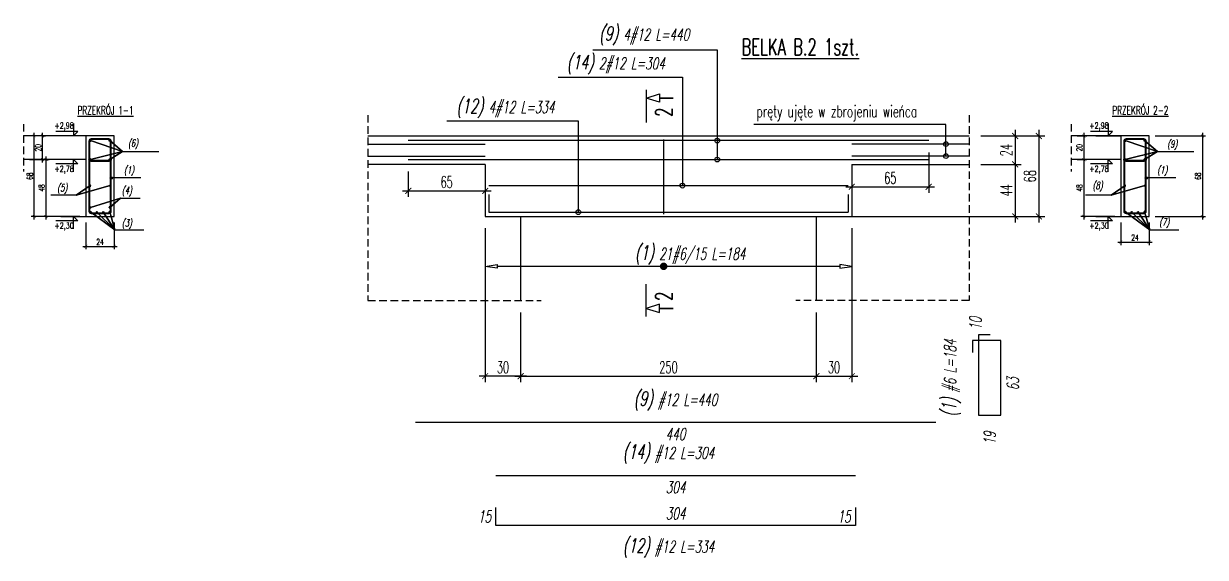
# Model space of a CAD drawing. Header units: millimetres. Extents: x 26458 to 31924, y -55341 to -53046.
# Drawn here: x 28119 to 29118, y -53916 to -53465 of the extents above; entities that cross this region are included whole.
import ezdxf
from ezdxf.enums import TextEntityAlignment as Align

# ---------------------------------------------------------------- set-up
doc = ezdxf.new("R2010")
doc.units = ezdxf.units.MM
doc.linetypes.add('DASHED2', pattern=[9.525, 6.35, -3.175])
doc.layers.get('Defpoints').update_dxf_attribs({"color": 251})
doc.layers.add('__NIEDRUK__', color=54, linetype='Continuous', plot=False)
for name, color, linetype in [('K-HATCHpręt', 105, 'Continuous'), ('K-LINIA', 254, 'Continuous'), ('K-ODNOSNIK', 8, 'Continuous'), ('K-POMOCNICZE', 9, 'DASHED2'), ('K-SCIANY', 2, 'Continuous'), ('K-TEXT 2.8mm', 101, 'Continuous'), ('K-TEXT 2mm', 254, 'Continuous'), ('K-WYMIARY', 1, 'Continuous'), ('K-ZBROJ_06', 101, 'Continuous'), ('K-ZBROJ_12', 161, 'Continuous'), ('N-35-PLYTY', 101, 'Continuous'), ('ZBROJA_NIEZLICZAC', 255, 'Continuous'), ('ZBROJA_PRET', 161, 'Continuous'), ('ZBROJA_RZUTPR', 141, 'Continuous'), ('ZBROJA_RZUTPR1', 255, 'Continuous'), ('ZBROJA_ZASIEG', 253, 'Continuous'), ('ZBROJA_ZLICZAC', 125, 'Continuous')]:
    doc.layers.add(name, color=color, linetype=linetype)
doc.styles.add('STYL_ZBROJA', font='romanszb.shx', dxfattribs={"width": 0.65, "oblique": 12})
doc.styles.add('text 2.8mm', font='romans.shx', dxfattribs={"width": 0.65})
doc.styles.add('text 2mm', font='romans.shx', dxfattribs={"width": 0.65})
doc.styles.add('WYM1', font='romanszb.shx', dxfattribs={"width": 0.6})
doc.dimstyles.new('CM100', dxfattribs={"dimscale": 5, "dimtxt": 2, "dimasz": 1, "dimexe": 1, "dimexo": 2, "dimgap": 0.5, "dimtad": 1, "dimrnd": 0.5, "dimdsep": 46, "dimtxsty": 'WYM1', "dimblk": 'OBLIQUE', "dimcen": 0, "dimdle": 1, "dimclrd": 253, "dimclre": 251, "dimclrt": 30, "dimadec": 0, "dimazin": 0, "dimtfac": 1, "dimtix": 1, "dimtmove": 0, "dimatfit": 0, "dimfxl": 1, "dimtfillclr": 256, "dimtolj": 1, "dimarcsym": 0})

# ---------------------------------------------------------------- blocks, each defined once
blk = doc.blocks.new('A$C392df230')
h = blk.add_hatch()
h.set_pattern_fill('ANGLE', color=256, scale=0.025)
h.set_pattern_definition([(360, (-2880.4701, 5517.13781), (-5e-64, 0.174625), [0.127, -0.047625]), (90, (-2880.4701, 5517.13781), (-0.174625, 1e-17), [0.127, -0.047625])])
h.paths.add_polyline_path([(0.5, 0, 1), (-0.5, 0, 1)])
blk.add_circle((0, 0), 0.5)
blk = doc.blocks.new('_ArchTick')
at = {"color": 0, "linetype": 'ByBlock', "const_width": 0.15}
blk.add_lwpolyline([(-0.5, -0.5), (0.5, 0.5)], dxfattribs=at)
blk = doc.blocks.new('*D85')
at = {"layer": 'Defpoints', "color": 0, "transparency": 16777216}
for p in [(28538.85, -53698.78), (28788.85, -53698.78), (28788.85, -53762.62)]:
    blk.add_point(p, dxfattribs=at)
at = {"layer": 'K-WYMIARY', "color": 251, "lineweight": -2, "transparency": 16777216}
for p, q in [((28538.85, -53708.78), (28538.85, -53767.62)), ((28788.85, -53708.78), (28788.85, -53767.62))]:
    blk.add_line(p, q, dxfattribs=at)
at = {"layer": 'K-WYMIARY', "color": 253, "lineweight": -2, "transparency": 16777216}
blk.add_line((28533.85, -53762.62), (28793.85, -53762.62), dxfattribs=at)
at = {"layer": 'K-WYMIARY', "color": 253, "lineweight": -2, "transparency": 16777216, "xscale": 5, "yscale": 5, "zscale": 5, "rotation": 180}
blk.add_blockref('_ArchTick', (28538.85, -53762.62), dxfattribs=at)
at = {"layer": 'K-WYMIARY', "color": 253, "lineweight": -2, "transparency": 16777216, "xscale": 5, "yscale": 5, "zscale": 5}
blk.add_blockref('_ArchTick', (28788.85, -53762.62), dxfattribs=at)
at = {"layer": 'K-WYMIARY', "color": 30, "transparency": 16777216, "insert": (28663.85, -53755.12), "char_height": 10, "attachment_point": 5, "style": 'WYM1'}
blk.add_mtext('\\A1;250', dxfattribs=at)
blk = doc.blocks.new('*D86')
at = {"layer": 'Defpoints', "color": 0, "transparency": 16777216}
for p in [(28917.95, -53559.71), (28917.95, -53583.71), (28956.99, -53583.71)]:
    blk.add_point(p, dxfattribs=at)
at = {"layer": 'K-WYMIARY', "color": 253, "lineweight": -2, "transparency": 16777216}
blk.add_line((28956.99, -53554.71), (28956.99, -53588.71), dxfattribs=at)
at = {"layer": 'K-WYMIARY', "color": 251, "lineweight": -2, "transparency": 16777216}
for p, q in [((28927.95, -53559.71), (28961.99, -53559.71)), ((28927.95, -53583.71), (28961.99, -53583.71))]:
    blk.add_line(p, q, dxfattribs=at)
at = {"layer": 'K-WYMIARY', "color": 253, "lineweight": -2, "transparency": 16777216, "xscale": 5, "yscale": 5, "zscale": 5}
for p, rotation in [((28956.99, -53559.71), 90), ((28956.99, -53583.71), 270)]:
    blk.add_blockref('_ArchTick', p, dxfattribs=dict(at, rotation=rotation))
at = {"layer": 'K-WYMIARY', "color": 30, "transparency": 16777216, "insert": (28949.49, -53571.71), "char_height": 10, "attachment_point": 5, "rotation": 90, "style": 'WYM1'}
blk.add_mtext('\\A1;24', dxfattribs=at)
blk = doc.blocks.new('*D87')
at = {"layer": 'Defpoints', "color": 0, "transparency": 16777216}
for p in [(28917.95, -53583.71), (28788.85, -53627.71), (28956.99, -53627.71)]:
    blk.add_point(p, dxfattribs=at)
at = {"layer": 'K-WYMIARY', "color": 251, "lineweight": -2, "transparency": 16777216}
for p, q in [((28927.95, -53583.71), (28961.99, -53583.71)), ((28798.85, -53627.71), (28961.99, -53627.71))]:
    blk.add_line(p, q, dxfattribs=at)
at = {"layer": 'K-WYMIARY', "color": 253, "lineweight": -2, "transparency": 16777216}
blk.add_line((28956.99, -53578.71), (28956.99, -53632.71), dxfattribs=at)
at = {"layer": 'K-WYMIARY', "color": 253, "lineweight": -2, "transparency": 16777216, "xscale": 5, "yscale": 5, "zscale": 5}
for p, rotation in [((28956.99, -53583.71), 90), ((28956.99, -53627.71), 270)]:
    blk.add_blockref('_ArchTick', p, dxfattribs=dict(at, rotation=rotation))
at = {"layer": 'K-WYMIARY', "color": 30, "transparency": 16777216, "insert": (28949.49, -53605.71), "char_height": 10, "attachment_point": 5, "rotation": 90, "style": 'WYM1'}
blk.add_mtext('\\A1;44', dxfattribs=at)
blk = doc.blocks.new('*D88')
at = {"layer": 'Defpoints', "color": 0, "transparency": 16777216}
for p in [(28917.95, -53559.71), (28788.85, -53627.71), (28976.99, -53627.71)]:
    blk.add_point(p, dxfattribs=at)
at = {"layer": 'K-WYMIARY', "color": 253, "lineweight": -2, "transparency": 16777216}
blk.add_line((28976.99, -53554.71), (28976.99, -53632.71), dxfattribs=at)
at = {"layer": 'K-WYMIARY', "color": 251, "lineweight": -2, "transparency": 16777216}
for p, q in [((28927.95, -53559.71), (28981.99, -53559.71)), ((28798.85, -53627.71), (28981.99, -53627.71))]:
    blk.add_line(p, q, dxfattribs=at)
at = {"layer": 'K-WYMIARY', "color": 253, "lineweight": -2, "transparency": 16777216, "xscale": 5, "yscale": 5, "zscale": 5}
for p, rotation in [((28976.99, -53559.71), 90), ((28976.99, -53627.71), 270)]:
    blk.add_blockref('_ArchTick', p, dxfattribs=dict(at, rotation=rotation))
at = {"layer": 'K-WYMIARY', "color": 30, "transparency": 16777216, "insert": (28969.49, -53593.71), "char_height": 10, "attachment_point": 5, "rotation": 90, "style": 'WYM1'}
blk.add_mtext('\\A1;68', dxfattribs=at)
blk = doc.blocks.new('*D89')
at = {"layer": 'Defpoints', "color": 0, "transparency": 16777216}
for p in [(28883.85, -53563.65), (28818.85, -53583.71), (28883.85, -53602.68)]:
    blk.add_point(p, dxfattribs=at)
at = {"layer": 'K-WYMIARY', "color": 251, "lineweight": -2, "transparency": 16777216}
for p, q in [((28883.85, -53573.65), (28883.85, -53607.68)), ((28818.85, -53593.71), (28818.85, -53607.68))]:
    blk.add_line(p, q, dxfattribs=at)
at = {"layer": 'K-WYMIARY', "color": 253, "lineweight": -2, "transparency": 16777216}
blk.add_line((28813.85, -53602.68), (28888.85, -53602.68), dxfattribs=at)
at = {"layer": 'K-WYMIARY', "color": 253, "lineweight": -2, "transparency": 16777216, "xscale": 5, "yscale": 5, "zscale": 5, "rotation": 180}
blk.add_blockref('_ArchTick', (28818.85, -53602.68), dxfattribs=at)
at = {"layer": 'K-WYMIARY', "color": 253, "lineweight": -2, "transparency": 16777216, "xscale": 5, "yscale": 5, "zscale": 5}
blk.add_blockref('_ArchTick', (28883.85, -53602.68), dxfattribs=at)
at = {"layer": 'K-WYMIARY', "color": 30, "transparency": 16777216, "insert": (28851.35, -53595.18), "char_height": 10, "attachment_point": 5, "style": 'WYM1'}
blk.add_mtext('\\A1;65', dxfattribs=at)
blk = doc.blocks.new('*D90')
at = {"layer": 'Defpoints', "color": 0, "transparency": 16777216}
for p in [(28443.85, -53579.65), (28508.85, -53583.71), (28508.85, -53606.12)]:
    blk.add_point(p, dxfattribs=at)
at = {"layer": 'K-WYMIARY', "color": 251, "lineweight": -2, "transparency": 16777216}
for p, q in [((28443.85, -53589.65), (28443.85, -53611.12)), ((28508.85, -53593.71), (28508.85, -53611.12))]:
    blk.add_line(p, q, dxfattribs=at)
at = {"layer": 'K-WYMIARY', "color": 253, "lineweight": -2, "transparency": 16777216}
blk.add_line((28438.85, -53606.12), (28513.85, -53606.12), dxfattribs=at)
at = {"layer": 'K-WYMIARY', "color": 253, "lineweight": -2, "transparency": 16777216, "xscale": 5, "yscale": 5, "zscale": 5, "rotation": 180}
blk.add_blockref('_ArchTick', (28443.85, -53606.12), dxfattribs=at)
at = {"layer": 'K-WYMIARY', "color": 253, "lineweight": -2, "transparency": 16777216, "xscale": 5, "yscale": 5, "zscale": 5}
blk.add_blockref('_ArchTick', (28508.85, -53606.12), dxfattribs=at)
at = {"layer": 'K-WYMIARY', "color": 30, "transparency": 16777216, "insert": (28476.35, -53598.62), "char_height": 10, "attachment_point": 5, "style": 'WYM1'}
blk.add_mtext('\\A1;65', dxfattribs=at)
blk = doc.blocks.new('*D91')
at = {"layer": 'Defpoints', "color": 0, "transparency": 16777216}
for p in [(28508.85, -53627.71), (28538.85, -53698.78), (28508.85, -53762.62)]:
    blk.add_point(p, dxfattribs=at)
at = {"layer": 'K-WYMIARY', "color": 251, "lineweight": -2, "transparency": 16777216}
for p, q in [((28508.85, -53637.71), (28508.85, -53767.62)), ((28538.85, -53708.78), (28538.85, -53767.62))]:
    blk.add_line(p, q, dxfattribs=at)
at = {"layer": 'K-WYMIARY', "color": 253, "lineweight": -2, "transparency": 16777216}
blk.add_line((28543.85, -53762.62), (28503.85, -53762.62), dxfattribs=at)
at = {"layer": 'K-WYMIARY', "color": 253, "lineweight": -2, "transparency": 16777216, "xscale": 5, "yscale": 5, "zscale": 5, "rotation": 180}
blk.add_blockref('_ArchTick', (28508.85, -53762.62), dxfattribs=at)
at = {"layer": 'K-WYMIARY', "color": 253, "lineweight": -2, "transparency": 16777216, "xscale": 5, "yscale": 5, "zscale": 5}
blk.add_blockref('_ArchTick', (28538.85, -53762.62), dxfattribs=at)
at = {"layer": 'K-WYMIARY', "color": 30, "transparency": 16777216, "insert": (28523.85, -53755.12), "char_height": 10, "attachment_point": 5, "style": 'WYM1'}
blk.add_mtext('\\A1;30', dxfattribs=at)
blk = doc.blocks.new('*D92')
at = {"layer": 'Defpoints', "color": 0, "transparency": 16777216}
for p in [(28818.85, -53627.71), (28788.85, -53698.78), (28818.85, -53762.62)]:
    blk.add_point(p, dxfattribs=at)
at = {"layer": 'K-WYMIARY', "color": 251, "lineweight": -2, "transparency": 16777216}
for p, q in [((28818.85, -53637.71), (28818.85, -53767.62)), ((28788.85, -53708.78), (28788.85, -53767.62))]:
    blk.add_line(p, q, dxfattribs=at)
at = {"layer": 'K-WYMIARY', "color": 253, "lineweight": -2, "transparency": 16777216}
blk.add_line((28783.85, -53762.62), (28823.85, -53762.62), dxfattribs=at)
at = {"layer": 'K-WYMIARY', "color": 253, "lineweight": -2, "transparency": 16777216, "xscale": 5, "yscale": 5, "zscale": 5, "rotation": 180}
blk.add_blockref('_ArchTick', (28788.85, -53762.62), dxfattribs=at)
at = {"layer": 'K-WYMIARY', "color": 253, "lineweight": -2, "transparency": 16777216, "xscale": 5, "yscale": 5, "zscale": 5}
blk.add_blockref('_ArchTick', (28818.85, -53762.62), dxfattribs=at)
at = {"layer": 'K-WYMIARY', "color": 30, "transparency": 16777216, "insert": (28803.85, -53755.12), "char_height": 10, "attachment_point": 5, "style": 'WYM1'}
blk.add_mtext('\\A1;30', dxfattribs=at)
blk = doc.blocks.new('*D99')
at = {"layer": 'Defpoints', "color": 0, "transparency": 16777216}
for p in [(29046.27, -53627.71), (29070.27, -53627.71), (29070.27, -53649.36)]:
    blk.add_point(p, dxfattribs=at)
at = {"layer": 'K-WYMIARY', "color": 251, "lineweight": -2, "transparency": 16777216}
for p, q in [((29046.27, -53632.71), (29046.27, -53651.86)), ((29070.27, -53632.71), (29070.27, -53651.86))]:
    blk.add_line(p, q, dxfattribs=at)
at = {"layer": 'K-WYMIARY', "color": 253, "lineweight": -2, "transparency": 16777216}
blk.add_line((29043.77, -53649.36), (29072.77, -53649.36), dxfattribs=at)
at = {"layer": 'K-WYMIARY', "color": 253, "lineweight": -2, "transparency": 16777216, "xscale": 2.5, "yscale": 2.5, "zscale": 2.5, "rotation": 180}
blk.add_blockref('_ArchTick', (29046.27, -53649.36), dxfattribs=at)
at = {"layer": 'K-WYMIARY', "color": 253, "lineweight": -2, "transparency": 16777216, "xscale": 2.5, "yscale": 2.5, "zscale": 2.5}
blk.add_blockref('_ArchTick', (29070.27, -53649.36), dxfattribs=at)
at = {"layer": 'K-WYMIARY', "color": 30, "transparency": 16777216, "insert": (29058.27, -53645.61), "char_height": 5, "attachment_point": 5, "style": 'WYM1'}
blk.add_mtext('\\A1;24', dxfattribs=at)
blk = doc.blocks.new('*D100')
at = {"layer": 'Defpoints', "color": 0, "transparency": 16777216}
for p in [(29004.39, -53559.71), (29004.39, -53579.71), (29015.01, -53579.71)]:
    blk.add_point(p, dxfattribs=at)
at = {"layer": 'K-WYMIARY', "color": 251, "lineweight": -2, "transparency": 16777216}
for p, q in [((29009.39, -53559.71), (29017.51, -53559.71)), ((29009.39, -53579.71), (29017.51, -53579.71))]:
    blk.add_line(p, q, dxfattribs=at)
at = {"layer": 'K-WYMIARY', "color": 253, "lineweight": -2, "transparency": 16777216}
blk.add_line((29015.01, -53557.21), (29015.01, -53582.21), dxfattribs=at)
at = {"layer": 'K-WYMIARY', "color": 253, "lineweight": -2, "transparency": 16777216, "xscale": 2.5, "yscale": 2.5, "zscale": 2.5}
for p, rotation in [((29015.01, -53559.71), 90), ((29015.01, -53579.71), 270)]:
    blk.add_blockref('_ArchTick', p, dxfattribs=dict(at, rotation=rotation))
at = {"layer": 'K-WYMIARY', "color": 30, "transparency": 16777216, "insert": (29011.26, -53569.71), "char_height": 5, "attachment_point": 5, "rotation": 90, "style": 'WYM1'}
blk.add_mtext('\\A1;20', dxfattribs=at)
blk = doc.blocks.new('*D101')
at = {"layer": 'Defpoints', "color": 0, "transparency": 16777216}
for p in [(29004.39, -53579.71), (29015.01, -53627.71), (29046.27, -53627.71)]:
    blk.add_point(p, dxfattribs=at)
at = {"layer": 'K-WYMIARY', "color": 251, "lineweight": -2, "transparency": 16777216}
for p, q in [((29009.39, -53579.71), (29017.51, -53579.71)), ((29041.27, -53627.71), (29012.51, -53627.71))]:
    blk.add_line(p, q, dxfattribs=at)
at = {"layer": 'K-WYMIARY', "color": 253, "lineweight": -2, "transparency": 16777216}
blk.add_line((29015.01, -53577.21), (29015.01, -53630.21), dxfattribs=at)
at = {"layer": 'K-WYMIARY', "color": 253, "lineweight": -2, "transparency": 16777216, "xscale": 2.5, "yscale": 2.5, "zscale": 2.5}
for p, rotation in [((29015.01, -53579.71), 90), ((29015.01, -53627.71), 270)]:
    blk.add_blockref('_ArchTick', p, dxfattribs=dict(at, rotation=rotation))
at = {"layer": 'K-WYMIARY', "color": 30, "transparency": 16777216, "insert": (29011.26, -53603.71), "char_height": 5, "attachment_point": 5, "rotation": 90, "style": 'WYM1'}
blk.add_mtext('\\A1;48', dxfattribs=at)
blk = doc.blocks.new('*D102')
at = {"layer": 'Defpoints', "color": 0, "transparency": 16777216}
for p in [(29070.27, -53559.71), (29070.27, -53627.71), (29115.29, -53627.71)]:
    blk.add_point(p, dxfattribs=at)
at = {"layer": 'K-WYMIARY', "color": 251, "lineweight": -2, "transparency": 16777216}
for p, q in [((29075.27, -53559.71), (29117.79, -53559.71)), ((29075.27, -53627.71), (29117.79, -53627.71))]:
    blk.add_line(p, q, dxfattribs=at)
at = {"layer": 'K-WYMIARY', "color": 253, "lineweight": -2, "transparency": 16777216}
blk.add_line((29115.29, -53557.21), (29115.29, -53630.21), dxfattribs=at)
at = {"layer": 'K-WYMIARY', "color": 253, "lineweight": -2, "transparency": 16777216, "xscale": 2.5, "yscale": 2.5, "zscale": 2.5}
for p, rotation in [((29115.29, -53559.71), 90), ((29115.29, -53627.71), 270)]:
    blk.add_blockref('_ArchTick', p, dxfattribs=dict(at, rotation=rotation))
at = {"layer": 'K-WYMIARY', "color": 30, "transparency": 16777216, "insert": (29111.54, -53593.71), "char_height": 5, "attachment_point": 5, "rotation": 90, "style": 'WYM1'}
blk.add_mtext('\\A1;68', dxfattribs=at)
blk = doc.blocks.new('*D103')
at = {"layer": 'Defpoints', "color": 0, "transparency": 16777216}
for p in [(28171.24, -53627.71), (28195.24, -53627.71), (28195.24, -53652.97)]:
    blk.add_point(p, dxfattribs=at)
at = {"layer": 'K-WYMIARY', "color": 251, "lineweight": -2, "transparency": 16777216}
for p, q in [((28171.24, -53632.71), (28171.24, -53655.47)), ((28195.24, -53632.71), (28195.24, -53655.47))]:
    blk.add_line(p, q, dxfattribs=at)
at = {"layer": 'K-WYMIARY', "color": 253, "lineweight": -2, "transparency": 16777216}
blk.add_line((28168.74, -53652.97), (28197.74, -53652.97), dxfattribs=at)
at = {"layer": 'K-WYMIARY', "color": 253, "lineweight": -2, "transparency": 16777216, "xscale": 2.5, "yscale": 2.5, "zscale": 2.5, "rotation": 180}
blk.add_blockref('_ArchTick', (28171.24, -53652.97), dxfattribs=at)
at = {"layer": 'K-WYMIARY', "color": 253, "lineweight": -2, "transparency": 16777216, "xscale": 2.5, "yscale": 2.5, "zscale": 2.5}
blk.add_blockref('_ArchTick', (28195.24, -53652.97), dxfattribs=at)
at = {"layer": 'K-WYMIARY', "color": 30, "transparency": 16777216, "insert": (28183.24, -53649.22), "char_height": 5, "attachment_point": 5, "style": 'WYM1'}
blk.add_mtext('\\A1;24', dxfattribs=at)
blk = doc.blocks.new('*D104')
at = {"layer": 'Defpoints', "color": 0, "transparency": 16777216}
for p in [(28118.61, -53579.71), (28137.58, -53579.71), (28171.24, -53627.71)]:
    blk.add_point(p, dxfattribs=at)
at = {"layer": 'K-WYMIARY', "color": 251, "lineweight": -2, "transparency": 16777216}
for p, q in [((28123.61, -53579.71), (28140.08, -53579.71)), ((28166.24, -53627.71), (28135.08, -53627.71))]:
    blk.add_line(p, q, dxfattribs=at)
at = {"layer": 'K-WYMIARY', "color": 253, "lineweight": -2, "transparency": 16777216}
blk.add_line((28137.58, -53630.21), (28137.58, -53577.21), dxfattribs=at)
at = {"layer": 'K-WYMIARY', "color": 253, "lineweight": -2, "transparency": 16777216, "xscale": 2.5, "yscale": 2.5, "zscale": 2.5}
for p, rotation in [((28137.58, -53579.71), 90), ((28137.58, -53627.71), 270)]:
    blk.add_blockref('_ArchTick', p, dxfattribs=dict(at, rotation=rotation))
at = {"layer": 'K-WYMIARY', "color": 30, "transparency": 16777216, "insert": (28133.83, -53603.71), "char_height": 5, "attachment_point": 5, "rotation": 90, "style": 'WYM1'}
blk.add_mtext('\\A1;48', dxfattribs=at)
blk = doc.blocks.new('*D105')
at = {"layer": 'Defpoints', "color": 0, "transparency": 16777216}
for p in [(28128.94, -53559.71), (28134.57, -53559.71), (28118.61, -53579.71)]:
    blk.add_point(p, dxfattribs=at)
at = {"layer": 'K-WYMIARY', "color": 251, "lineweight": -2, "transparency": 16777216}
for p, q in [((28133.94, -53559.71), (28137.07, -53559.71)), ((28123.61, -53579.71), (28137.07, -53579.71))]:
    blk.add_line(p, q, dxfattribs=at)
at = {"layer": 'K-WYMIARY', "color": 253, "lineweight": -2, "transparency": 16777216}
blk.add_line((28134.57, -53582.21), (28134.57, -53557.21), dxfattribs=at)
at = {"layer": 'K-WYMIARY', "color": 253, "lineweight": -2, "transparency": 16777216, "xscale": 2.5, "yscale": 2.5, "zscale": 2.5}
for p, rotation in [((28134.57, -53559.71), 90), ((28134.57, -53579.71), 270)]:
    blk.add_blockref('_ArchTick', p, dxfattribs=dict(at, rotation=rotation))
at = {"layer": 'K-WYMIARY', "color": 30, "transparency": 16777216, "insert": (28130.82, -53569.71), "char_height": 5, "attachment_point": 5, "rotation": 90, "style": 'WYM1'}
blk.add_mtext('\\A1;20', dxfattribs=at)
blk = doc.blocks.new('*D106')
at = {"layer": 'Defpoints', "color": 0, "transparency": 16777216}
for p in [(28127.58, -53559.71), (28171.24, -53559.71), (28171.24, -53627.71)]:
    blk.add_point(p, dxfattribs=at)
at = {"layer": 'K-WYMIARY', "color": 251, "lineweight": -2, "transparency": 16777216}
for p, q in [((28166.24, -53559.71), (28125.08, -53559.71)), ((28166.24, -53627.71), (28125.08, -53627.71))]:
    blk.add_line(p, q, dxfattribs=at)
at = {"layer": 'K-WYMIARY', "color": 253, "lineweight": -2, "transparency": 16777216}
blk.add_line((28127.58, -53630.21), (28127.58, -53557.21), dxfattribs=at)
at = {"layer": 'K-WYMIARY', "color": 253, "lineweight": -2, "transparency": 16777216, "xscale": 2.5, "yscale": 2.5, "zscale": 2.5}
for p, rotation in [((28127.58, -53559.71), 90), ((28127.58, -53627.71), 270)]:
    blk.add_blockref('_ArchTick', p, dxfattribs=dict(at, rotation=rotation))
at = {"layer": 'K-WYMIARY', "color": 30, "transparency": 16777216, "insert": (28123.83, -53593.71), "char_height": 5, "attachment_point": 5, "rotation": 90, "style": 'WYM1'}
blk.add_mtext('\\A1;68', dxfattribs=at)

msp = doc.modelspace()

# ---------------------------------------------------------------- linework, layer by layer
at = {"layer": '__NIEDRUK__'}
for points in [[(28175.743, -53624.607), (28190.743, -53624.607, 0.4142136), (28192.143, -53623.207), (28192.143, -53564.207, 0.4142136), (28190.743, -53562.807), (28175.743, -53562.807, 0.4142136), (28174.343, -53564.207), (28174.343, -53623.207, 0.4142136)], [(29050.765, -53624.607), (29065.765, -53624.607, 0.4142136), (29067.165, -53623.207), (29067.165, -53564.207, 0.4142136), (29065.765, -53562.807), (29050.765, -53562.807, 0.4142136), (29049.365, -53564.207), (29049.365, -53623.207, 0.4142136)]]:
    msp.add_lwpolyline(points, format="xyb", close=True, dxfattribs=at)
for points in [[(28192.743, -53579.207, -0.4142136), (28190.743, -53581.207), (28175.743, -53581.207, -0.4142136), (28173.743, -53579.207)], [(28192.143, -53579.207, -0.4142136), (28190.743, -53580.607), (28175.743, -53580.607, -0.4142136), (28174.343, -53579.207)], [(29067.765, -53579.207, -0.4142136), (29065.765, -53581.207), (29050.765, -53581.207, -0.4142136), (29048.765, -53579.207)], [(29067.165, -53579.207, -0.4142136), (29065.765, -53580.607), (29050.765, -53580.607, -0.4142136), (29049.365, -53579.207)]]:
    msp.add_lwpolyline(points, format="xyb", dxfattribs=at)
at = {"layer": 'K-HATCHpręt'}
for points in [[(28409.757, -53566.647), (28508.853, -53566.647)], [(28917.95, -53566.647), (28818.853, -53566.647)], [(28409.757, -53576.767), (28508.853, -53576.767)], [(28917.95, -53576.767), (28818.853, -53576.767)]]:
    msp.add_lwpolyline(points, dxfattribs=at)
at = {"layer": 'K-LINIA'}
for points in [[(28171.243, -53559.707), (28118.606, -53559.707)], [(29046.265, -53559.707), (29004.385, -53559.707)], [(28171.243, -53579.707), (28118.606, -53579.707)], [(29046.265, -53579.707), (29004.385, -53579.707)]]:
    msp.add_lwpolyline(points, dxfattribs=at)
at = {"layer": 'K-ODNOSNIK'}
for points in [[(28599.929, -53487.146), (28705.024, -53487.146), (28705.024, -53579.65)], [(28570.54, -53510.047), (28675.635, -53510.047), (28675.635, -53601.708)], [(28476.51, -53546.923), (28587.605, -53546.923), (28587.605, -53624.107)], [(28898.47, -53576.767), (28898.47, -53550.121), (28736.08, -53550.121)], [(28202.305, -53572.87), (28191.414, -53579.65), (28202.305, -53572.87), (28175.071, -53579.65), (28202.305, -53572.87), (28191.414, -53563.647), (28202.305, -53572.87), (28175.071, -53563.647), (28202.305, -53572.87), (28233.01, -53572.87)], [(29077.328, -53572.87), (29066.436, -53579.65), (29077.328, -53572.87), (29050.094, -53579.65), (29077.328, -53572.87), (29066.436, -53563.647), (29077.328, -53572.87), (29050.094, -53563.647), (29077.328, -53572.87), (29108.033, -53572.87)], [(28217.727, -53595.208), (28192.743, -53595.208)], [(29092.75, -53595.208), (29067.765, -53595.208)], [(28163.1, -53609.729), (28174.843, -53601.708), (28163.1, -53609.729), (28191.643, -53601.708), (28163.1, -53609.729), (28141.47, -53609.729)], [(29038.123, -53609.729), (29049.865, -53601.708), (29038.123, -53609.729), (29066.665, -53601.708), (29038.123, -53609.729), (29016.493, -53609.729)], [(28200.56, -53612.227), (28191.414, -53620.025), (28200.56, -53612.227), (28175.071, -53620.025), (28200.56, -53612.227), (28217.259, -53612.227)], [(28195.796, -53638.885), (28185.966, -53624.107), (28195.796, -53638.885), (28180.519, -53624.107), (28195.796, -53638.885), (28191.414, -53623.767), (28195.796, -53638.885), (28175.071, -53623.767), (28195.796, -53638.885), (28220.263, -53638.885)], [(29070.819, -53638.885), (29060.989, -53624.107), (29070.819, -53638.885), (29055.542, -53624.107), (29070.819, -53638.885), (29066.436, -53623.767), (29070.819, -53638.885), (29050.094, -53623.767), (29070.819, -53638.885), (29095.286, -53638.885)]]:
    msp.add_lwpolyline(points, dxfattribs=at)
for centre, radius in [((28705.024, -53563.647), 2), ((28898.47, -53566.647), 2), ((28898.47, -53576.767), 2), ((28705.024, -53579.65), 2), ((28192.743, -53595.208), 1), ((29067.765, -53595.208), 1), ((28675.635, -53601.708), 2), ((28587.605, -53624.107), 2)]:
    msp.add_circle(centre, radius, dxfattribs=at)
at = {"layer": 'K-POMOCNICZE'}
for points in [[(28409.757, -53542.071), (28409.757, -53698.785), (28556.287, -53698.785)], [(28917.95, -53542.071), (28917.95, -53698.785), (28771.42, -53698.785)], [(28118.606, -53549.707), (28118.606, -53589.707)], [(29004.385, -53549.707), (29004.385, -53589.707)]]:
    msp.add_lwpolyline(points, dxfattribs=at)
at = {"layer": 'K-SCIANY'}
for p, q in [((28409.757, -53559.707), (28917.95, -53559.707)), ((28508.853, -53583.707), (28409.757, -53583.707)), ((28508.853, -53583.707), (28508.853, -53627.707)), ((28818.853, -53583.707), (28818.853, -53627.707)), ((28818.853, -53583.707), (28917.95, -53583.707)), ((28538.853, -53627.707), (28538.853, -53698.785)), ((28788.853, -53627.707), (28788.853, -53698.785))]:
    msp.add_line(p, q, dxfattribs=at)
for points in [[(28171.243, -53627.707), (28195.243, -53627.707), (28195.243, -53559.707), (28171.243, -53559.707)], [(29046.265, -53627.707), (29070.265, -53627.707), (29070.265, -53559.707), (29046.265, -53559.707)]]:
    msp.add_lwpolyline(points, close=True, dxfattribs=at)
msp.add_lwpolyline([(28508.853, -53627.707), (28818.853, -53627.707)], dxfattribs=at)
at = {"layer": 'K-TEXT 2mm', "lineweight": -2}
for points in [[(28160.714, -53549.294), (28160.714, -53559.707), (28164.383, -53556.038), (28145.706, -53556.038)], [(29035.737, -53549.294), (29035.737, -53559.707), (29039.405, -53556.038), (29020.729, -53556.038)], [(28160.714, -53590.12), (28160.714, -53579.707), (28164.383, -53583.376), (28145.706, -53583.376)], [(29035.737, -53590.12), (29035.737, -53579.707), (29039.405, -53583.376), (29020.729, -53583.376)], [(28160.714, -53638.12), (28160.714, -53627.707), (28164.383, -53631.376), (28145.706, -53631.376)], [(29035.737, -53638.12), (29035.737, -53627.707), (29039.405, -53631.376), (29020.729, -53631.376)]]:
    msp.add_lwpolyline(points, dxfattribs=at)
at = {"layer": 'K-TEXT 2mm'}
for points in [[(29025.208, -53559.707), (29046.265, -53559.707)], [(28150.185, -53627.707), (28171.243, -53627.707)], [(29025.208, -53627.707), (29046.265, -53627.707)]]:
    msp.add_lwpolyline(points, dxfattribs=at)
at = {"layer": 'K-ZBROJ_06'}
for points in [[(28175.743, -53625.207), (28190.743, -53625.207, 0.4142136), (28192.743, -53623.207), (28192.743, -53564.207, 0.4142136), (28190.743, -53562.207), (28175.743, -53562.207, 0.4142136), (28173.743, -53564.207), (28173.743, -53623.207, 0.4142136)], [(29050.765, -53625.207), (29065.765, -53625.207, 0.4142136), (29067.765, -53623.207), (29067.765, -53564.207, 0.4142136), (29065.765, -53562.207), (29050.765, -53562.207, 0.4142136), (29048.765, -53564.207), (29048.765, -53623.207, 0.4142136)]]:
    msp.add_lwpolyline(points, format="xyb", close=True, dxfattribs=at)
at = {"layer": 'K-ZBROJ_12'}
for p, q in [((28883.853, -53563.647), (28443.853, -53563.647)), ((28511.853, -53609.107), (28511.853, -53624.107)), ((28815.853, -53609.107), (28815.853, -53624.107))]:
    msp.add_line(p, q, dxfattribs=at)
at = {"layer": 'N-35-PLYTY', "linetype": 'Continuous', "extrusion": (2.20399e-16, -1.07059e-31, -1), "flags": 128}
for points in [[(-28644.876, -53520.875), (-28644.876, -53527.732), (-28656.305, -53524.304), (-28656.305, -53527.732), (-28667.733, -53527.732), (-28656.305, -53527.732), (-28656.305, -53531.161), (-28644.876, -53527.732), (-28644.876, -53548.304)], [(-28644.876, -53712.207), (-28644.876, -53705.35), (-28656.305, -53708.778), (-28656.305, -53705.35), (-28667.733, -53705.35), (-28656.305, -53705.35), (-28656.305, -53701.921), (-28644.876, -53705.35), (-28644.876, -53684.778)]]:
    msp.add_lwpolyline(points, dxfattribs=at)
at = {"layer": 'ZBROJA_PRET'}
for p, q in [((28659.768, -53562.707), (28659.768, -53625.707)), ((28443.853, -53579.65), (28883.853, -53579.65)), ((28511.853, -53601.708), (28815.853, -53601.708)), ((28511.853, -53624.107), (28815.853, -53624.107))]:
    msp.add_line(p, q, dxfattribs=at)
at = {"layer": 'ZBROJA_RZUTPR'}
for points in [[(28935.947, -53727.566), (28925.947, -53727.566, 0.4142136), (28925.947, -53727.566), (28925.947, -53795.566, 0.4142136), (28925.947, -53795.566), (28944.947, -53795.566, 0.4142136), (28944.947, -53795.566), (28944.947, -53732.566, 0.4142136), (28944.947, -53732.566), (28920.947, -53732.566, 0.4142136), (28920.947, -53732.566), (28920.947, -53742.566)], [(28821.853, -53873.597), (28821.853, -53888.597, -0.4142136), (28821.853, -53888.597), (28517.853, -53888.597, -0.4142136), (28517.853, -53888.597), (28517.853, -53873.597)]]:
    msp.add_lwpolyline(points, format="xyb", dxfattribs=at)
for points in [[(28449.853, -53801.533), (28889.853, -53801.533)], [(28517.853, -53846.437), (28821.853, -53846.437)]]:
    msp.add_lwpolyline(points, dxfattribs=at)
at = {"layer": 'ZBROJA_ZASIEG'}
for p, q in [((28508.853, -53659.873), (28508.853, -53679.873)), ((28818.853, -53659.873), (28818.853, -53679.873))]:
    msp.add_line(p, q, dxfattribs=at)
msp.add_lwpolyline([(28808.853, -53669.873), (28808.853, -53671.423), (28818.853, -53669.873), (28808.853, -53668.323), (28808.853, -53669.873), (28518.853, -53669.873), (28518.853, -53671.423), (28508.853, -53669.873), (28518.853, -53668.323), (28518.853, -53669.873)], dxfattribs=at)
at = {"layer": 'ZBROJA_ZASIEG', "const_width": 3.15}
msp.add_lwpolyline([(28658.193, -53669.873, 1), (28661.343, -53669.873, 1)], format="xyb", close=True, dxfattribs=at)

# ---------------------------------------------------------------- block references
at = {"layer": 'K-ZBROJ_12', "xscale": -1, "rotation": 180}
for p in [(28175.071, -53563.647), (29050.094, -53563.647), (28175.071, -53579.65), (29050.094, -53579.65), (28174.843, -53601.708), (29049.865, -53601.708)]:
    msp.add_blockref('A$C392df230', p, dxfattribs=at)
at = {"layer": 'K-ZBROJ_12', "rotation": 180}
for p in [(28191.414, -53563.647), (29066.436, -53563.647), (28191.414, -53579.65), (29066.436, -53579.65), (28191.643, -53601.708), (29066.665, -53601.708)]:
    msp.add_blockref('A$C392df230', p, dxfattribs=at)
at = {"layer": 'K-ZBROJ_12'}
for p in [(28175.071, -53620.025), (28175.071, -53623.767), (28180.519, -53624.107), (28185.966, -53624.107), (29050.094, -53623.767), (29055.542, -53624.107), (29060.989, -53624.107)]:
    msp.add_blockref('A$C392df230', p, dxfattribs=at)
at = {"layer": 'K-ZBROJ_12', "xscale": -1}
for p in [(28191.414, -53620.025), (28191.414, -53623.767), (29066.436, -53623.767)]:
    msp.add_blockref('A$C392df230', p, dxfattribs=at)

# ---------------------------------------------------------------- texts
at = {"layer": 'K-TEXT 2.8mm', "lineweight": -2, "style": 'text 2.8mm', "width": 0.65}
for s, height, p in [('%%UBELKA B.2 1szt.', 14, (28725.645, -53491.582)), ('%%UPRZEKRÓJ 1-1', 7, (28164.105, -53541.583)), ('%%UPRZEKRÓJ 2-2', 7, (29039.128, -53541.583))]:
    msp.add_text(s, height=height, dxfattribs=at).set_placement(p)
for p in [(28666.872, -53543.592), (28666.872, -53699.001)]:
    msp.add_text('2', height=14, rotation=90, dxfattribs=at).set_placement(p)
at = {"layer": 'K-TEXT 2mm', "style": 'text 2mm', "width": 0.65}
msp.add_text('pręty ujęte w zbrojeniu wieńca', height=10, dxfattribs=at).set_placement((28738.414, -53543.942))
at = {"layer": 'K-TEXT 2mm', "lineweight": -2, "style": 'text 2mm', "width": 0.65}
for s, p in [('+2,98', (28144.698, -53553.491)), ('+2,98', (29019.721, -53553.491)), ('+2,78', (28144.698, -53589.971)), ('+2,78', (29019.721, -53589.971)), ('+2,30', (28144.698, -53637.971)), ('+2,30', (29019.721, -53637.971))]:
    msp.add_text(s, height=5, dxfattribs=at).set_placement(p)
at = {"layer": 'ZBROJA_NIEZLICZAC', "char_height": 20, "style": 'STYL_ZBROJA'}
for s, insert, attachment_point in [('\\H6;\\C71;\\H10;\\C256;\\H6;\\C71;(6)\\H10;\\C256;', (28206.974, -53570.792), 7), ('\\H6;\\C71;\\H10;\\C256;\\H6;\\C71;(9)\\H10;\\C256;', (29085.654, -53571.575), 7), ('\\H6;\\C71;\\H10;\\C256;\\H6;\\C71;(1)\\H10;\\C256;', (28203.57, -53593.414), 7), ('\\H6;\\C71;\\H10;\\C256;\\H6;\\C71;(1)\\H10;\\C256;', (29077.21, -53593.414), 7), ('\\H6;\\C71;\\H10;\\C256;\\H6;\\C71;(5)\\H10;\\C256;', (28147.09, -53608.533), 7), ('\\H6;\\C71;\\H10;\\C256;\\H6;\\C71;(4)\\H10;\\C256;', (28201.737, -53610.776), 7), ('\\H6;\\C71;\\H10;\\C256;\\H6;\\C71;(8)\\H10;\\C256;', (29022.516, -53606.569), 7), ('\\H6;\\C71;\\H10;\\C256;\\H6;\\C71;(3)\\H10;\\C256;', (28201.715, -53638.288), 7), ('\\H6;\\C71;\\H10;\\C256;\\H6;\\C71;(7)\\H10;\\C256;', (29078.869, -53637.405), 7), ('\\H12;\\C71;\\H10;\\C256;\\H12;\\C71;(9)\\H10;\\C256; #12 L=440', (28669.853, -53791.533), 8), ('\\H12;\\C71;\\H10;\\C256;\\H12;\\C71;(14)\\H10;\\C256; #12 L=304', (28663.853, -53836.437), 8), ('\\H12;\\C71;\\H10;\\C256;\\H12;\\C71;(12)\\H10;\\C256; #12 L=334', (28663.853, -53915.597), 8)]:
    msp.add_mtext(s, dxfattribs=dict(at, insert=insert, attachment_point=attachment_point))
at = {"layer": 'ZBROJA_NIEZLICZAC', "insert": (28910.947, -53764.066), "char_height": 20, "attachment_point": 8, "rotation": 90, "style": 'STYL_ZBROJA'}
msp.add_mtext('\\H12;\\C71;\\H10;\\C256;\\H12;\\C71;(1)\\H10;\\C256; #6 L=184', dxfattribs=at)
at = {"layer": 'ZBROJA_RZUTPR1', "style": 'STYL_ZBROJA', "oblique": 12, "width": 0.65}
msp.add_text('10', height=10, rotation=90, dxfattribs=at).set_placement((28923.447, -53712.566), align=Align.MIDDLE_RIGHT)
msp.add_text('63', height=10, rotation=90, dxfattribs=at).set_placement((28949.947, -53769.066), align=Align.TOP_CENTER)
for s, p in [('440', (28669.853, -53811.533)), ('304', (28669.853, -53856.437)), ('304', (28669.853, -53878.597))]:
    msp.add_text(s, height=10, dxfattribs=at).set_placement(p, align=Align.MIDDLE)
msp.add_text('19', height=10, rotation=90, dxfattribs=at).set_placement((28935.447, -53820.566), align=Align.MIDDLE_LEFT)
for p in [(28513.853, -53881.097), (28817.853, -53881.097)]:
    msp.add_text('15', height=10, dxfattribs=at).set_placement(p, align=Align.MIDDLE_RIGHT)
at = {"layer": 'ZBROJA_ZLICZAC', "char_height": 20, "attachment_point": 7, "style": 'STYL_ZBROJA'}
for s, insert in [('\\H12;\\C71;\\H10;\\C256;\\H12;\\C71;(9)\\H10;\\C256; 4#12 L=440', (28605.218, -53483.195)), ('\\H12;\\C71;\\H10;\\C256;\\H12;\\C71;(14)\\H10;\\C256; 2#12 L=304', (28577.853, -53507.436)), ('\\H12;\\C71;\\H10;\\C256;\\H12;\\C71;(12)\\H10;\\C256; 4#12 L=334', (28484.532, -53544.459)), ('\\H12;\\C71;\\H10;\\C256;\\H12;\\C71;(1)\\H10;\\C256; 21#6/15 L=184', (28635.419, -53668.272))]:
    msp.add_mtext(s, dxfattribs=dict(at, insert=insert))

# ---------------------------------------------------------------- dimensions: what is measured, and where the dimension line sits
at = {"layer": 'K-WYMIARY'}
for base, p1, p2, override, picture, middle in [((28976.985, -53627.707), (28917.95, -53559.707), (28788.853, -53627.707), {"dimblk": 'ArchTick'}, '*D88', (28969.485, -53593.707)), ((28956.985, -53583.707), (28917.95, -53559.707), (28917.95, -53583.707), {"dimblk": 'ArchTick'}, '*D86', (28949.485, -53571.707)), ((28134.57, -53559.707), (28118.606, -53579.707), (28128.937, -53559.707), {"dimscale": 2.5, "dimblk": 'ArchTick', "dimtmove": 1}, '*D105', (28130.82, -53569.707)), ((28127.582, -53559.707), (28171.243, -53627.707), (28171.243, -53559.707), {"dimscale": 2.5, "dimblk": 'ArchTick'}, '*D106', (28123.832, -53593.707)), ((29015.005, -53579.707), (29004.385, -53559.707), (29004.385, -53579.707), {"dimscale": 2.5, "dimblk": 'ArchTick'}, '*D100', (29011.255, -53569.707)), ((29115.289, -53627.707), (29070.265, -53559.707), (29070.265, -53627.707), {"dimscale": 2.5, "dimblk": 'ArchTick'}, '*D102', (29111.539, -53593.707)), ((28137.582, -53579.707), (28171.243, -53627.707), (28118.606, -53579.707), {"dimscale": 2.5, "dimblk": 'ArchTick'}, '*D104', (28133.832, -53603.707)), ((28956.985, -53627.707), (28917.95, -53583.707), (28788.853, -53627.707), {"dimblk": 'ArchTick', "dimtmove": 1}, '*D87', (28949.485, -53605.707)), ((29015.005, -53627.707), (29004.385, -53579.707), (29046.265, -53627.707), {"dimscale": 2.5, "dimblk": 'ArchTick', "dimtmove": 1}, '*D101', (29011.255, -53603.707))]:
    dim = msp.add_linear_dim(base=base, p1=p1, p2=p2, angle=90, dimstyle='CM100', override=override, dxfattribs=at)
    dim.commit()
    dim.dimension.update_dxf_attribs({"geometry": picture, "text_midpoint": middle})
for base, p1, p2, override, picture, middle in [((28883.853, -53602.682), (28818.853, -53583.707), (28883.853, -53563.647), {"dimblk": 'ArchTick'}, '*D89', (28851.353, -53595.182)), ((28508.853, -53606.124), (28443.853, -53579.65), (28508.853, -53583.707), {"dimblk": 'ArchTick'}, '*D90', (28476.353, -53598.624)), ((28195.243, -53652.973), (28171.243, -53627.707), (28195.243, -53627.707), {"dimscale": 2.5, "dimblk": 'ArchTick'}, '*D103', (28183.243, -53649.223)), ((28508.853, -53762.62), (28538.853, -53698.785), (28508.853, -53627.707), {"dimblk": 'ArchTick', "dimtmove": 1}, '*D91', (28523.853, -53755.12)), ((28818.853, -53762.62), (28788.853, -53698.785), (28818.853, -53627.707), {"dimblk": 'ArchTick', "dimtmove": 1}, '*D92', (28803.853, -53755.12)), ((29070.265, -53649.363), (29046.265, -53627.707), (29070.265, -53627.707), {"dimscale": 2.5, "dimblk": 'ArchTick'}, '*D99', (29058.265, -53645.613)), ((28788.853, -53762.62), (28538.853, -53698.785), (28788.853, -53698.785), {"dimblk": 'ArchTick'}, '*D85', (28663.853, -53755.12))]:
    dim = msp.add_linear_dim(base=base, p1=p1, p2=p2, dimstyle='CM100', override=override, dxfattribs=at)
    dim.commit()
    dim.dimension.update_dxf_attribs({"geometry": picture, "text_midpoint": middle})

doc.saveas('drawing.dxf')
